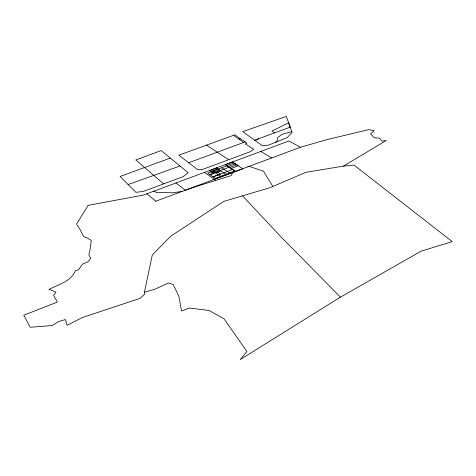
<?xml version="1.0" encoding="UTF-8"?>
<svg xmlns="http://www.w3.org/2000/svg" width="476" height="476" viewBox="0 0 476 476"><rect width="100%" height="100%" fill="white"/><g stroke="black" fill="none" stroke-linecap="round" stroke-linejoin="round"><path stroke-width="0.71" d="M144.406 292.294L152.272 254.993L170.807 236.132L223.839 201.366L270.065 187.651L305.895 172.33L343.488 166.112L354.019 165.101L452.2 241.6L421.058 251.197L339.209 297.863L240.231 359.594L246.913 351.514L223.976 318.73L208.988 310.483L189.323 308.037L181.564 311.024L178.863 296.262L173.258 284.594L168.599 282.911L154.95 289.182L144.406 292.294L144.847 293.924L140.128 298.327L82.491 317.498L67.045 325.346L65.456 319.551L58.756 321.496L52.217 325.56L30.22 327.256L23.8 315.201L57.423 302.07L53.52 295.197L55.984 292.24L51.259 290.068L48.873 289.557C58.31 284.297 71.18 281.679 75.488 270.57L78.588 269.797L82.443 264.138L87.804 261.996L90.809 258.337L88.845 254.791L90.029 250.025L91.261 240.428L86.983 237.762L83.657 236.614L80.075 229.628L76.576 224.095L88.173 205.334L143.3 195.106L146.846 193.786L155.795 201.217M247.865 166.802L232.782 172.449L231.259 175.585L194.113 187.157L185.42 190.269M274.7 132.81L258.498 138.784L255.201 140.581L242.712 131.638L286.356 116.406L292.085 132.489L287.153 137.671L268.482 145.132L262.472 145.823L255.201 140.581M275.533 142.312L277.068 141.098L277.645 137.582L281.923 134.387L291.853 131.644M343.488 166.112L386.28 140.474L381.99 141.146L379.658 138.129L374.362 137.85L370.56 133.827L374.243 130.739L368.686 129.633L326.5 139.73L300.356 147.298M240.261 138.772L234.983 134.809L178.845 155.164L197.54 169.551L202.83 169.331L250.608 151.582L253.631 149.333L245.307 143.859L246.865 143.33L245.194 141.89L240.261 138.772L239.077 139.188L233.383 135.392M188.663 162.727L245.194 141.89M247.829 166.814L300.392 147.286L288.908 140.997L146.882 193.774M155.753 201.229L232.782 172.449M210.707 171.622L217.972 168.903M226.653 165.66L233.859 162.965M212.1 172.592L219.388 169.861M228.093 166.6L235.322 163.899M209.732 174.484L229.248 167.171M210.19 174.805L220.81 170.83M229.545 167.558L236.792 164.839M231.003 168.516L238.274 165.785L232.407 162.036L225.225 164.72M212.992 176.792L220.364 174.026L217.514 172.062M213.093 176.864L232.758 169.48M254.6 140.236L258.498 138.784M216.574 167.951L209.327 170.658L213.498 173.567M163.643 183.873L183.105 176.685L188.181 172.717L161.203 150.565L135.833 159.96L163.643 183.873L143.401 191.411L135.892 192.334L120.095 176.489L170.224 158.115M204.454 172.407L214.295 179.321L242.891 168.736L232.359 161.989M290.235 127.181L274.622 132.81L271.963 131.073L288.664 122.808L290.158 127.181M128.127 184.545L180.106 165.945M182.076 191.501L171.782 192.804L156.58 192.423L153.57 191.257M201.324 184.236L202.401 184.563M249.067 166.356L263.46 171.158L272.825 186.467M271.766 157.961L260.747 151.439M206.483 145.144L228.706 159.692M225.16 164.672L235.507 171.473M221.756 167.754L229.539 172.972M216.509 167.909L226.606 174.763M213.046 171.015L220.68 176.304M239.077 139.188L243.652 142.455M175.947 183.046L185.456 190.257M214.254 179.333L215.693 180.559M340.429 297.167L280.126 235.983L242.552 195.815M234.971 170.932L215.211 178.363L207.667 173.026L227.094 165.761L234.971 170.932"/></g></svg>
